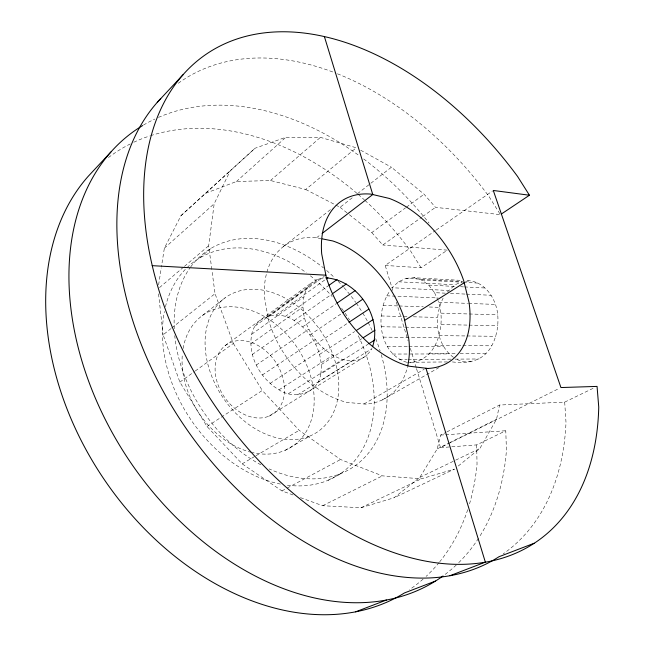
<?xml version="1.0" encoding="UTF-8"?>
<svg xmlns="http://www.w3.org/2000/svg" width="645" height="645" viewBox="0 0 645 645"><rect width="100%" height="100%" fill="white"/><g stroke="black" fill="none" stroke-linecap="round" stroke-linejoin="round"><path stroke-width="0.48" stroke-dasharray="3.23 2.42" d="M320.758 374.052C323.919 352.928 311.849 331.683 294.185 320.557C279.551 310.172 255.484 314.962 251.711 334.247C247.511 356.169 260.33 378.671 278.971 389.838C294.104 400.094 318.058 393.611 320.758 374.052L367.964 344.285M317.848 382.38L371.988 348.598C354.75 376.632 318.332 350.864 308.907 329.127C298.933 311.801 299.836 278.205 326.056 277.89M211.826 269.497L208.674 245.753L214.188 203.731L230.346 170.619L255.073 148.237L285.928 137.232L320.436 137.369L356.282 147.778L305.714 189.485L270.497 180.519L236.425 181.519L205.763 193.21L180.947 215.696L164.354 248.196L161.403 267.046M158.614 284.913L161.25 268.046M406.737 362.297C378.301 353.363 374.552 312.857 389.878 290.976M453.508 357.378C435.504 344.196 433.577 317.066 443.115 298.159M447.445 361.942L407.729 362.288C437.624 363.482 446.743 323.121 437.995 300.514M452.379 361.942C468.681 363.707 483.419 361.2 491.74 345.801C496.779 336.303 498.65 325.507 497.738 314.833C496.207 298.095 484.016 279.849 465.537 280.639M458.272 466.021L479.888 448.485L496.521 419.258L499.561 405.028L564.697 402.125L594.351 387.709M300.441 497.642L322.677 505.72L360.974 507.76L394.006 497.779L419.806 477.421L437.221 448.88L440.672 435.061L446.026 432.327M447.38 292L455.08 284.776L462.594 281.502L406.052 278.358L398.586 281.792L391.999 287.751L448.444 290.46M180.947 215.696L230.346 170.619M205.763 193.21L255.073 148.237M236.425 181.519L285.928 137.232M164.354 248.196L214.188 203.731M270.497 180.519L320.436 137.369M159.508 287.597L183.712 266.998M184.47 266.353L208.674 245.753M199.563 258.056L211.036 248.349M293.032 494.949L281.921 490.91L242.149 463.844L207.021 426.498L179.866 382.114L163.12 334.811L170.99 328.579M171.772 327.95L215.035 293.677L211.947 270.424M283.437 246.535L332.417 208.077M305.714 189.485L340.06 207.295L352.702 197.426M357.443 193.726L370.085 183.865M370.875 183.253L391.418 167.224L424.096 194.226L435.512 207.343L499.448 214.543M202.441 315.502L225.194 297.78M316.542 237.739L320.5 234.691M349.34 214.688L371.786 232.571L405.584 207.795M406.39 207.206L424.096 194.226M225.234 345.559L312.244 282.292M267.812 316.082L319.46 278.608M255.106 326.015L306.81 288.541M267.949 317.155L324.258 276.366M179.866 382.114L194.451 371.568M195.258 370.988L233.353 343.446L215.035 293.677M276.197 314.962L326.322 278.85M251.711 334.247L303.577 296.974M371.786 232.571L382.775 245.003L421.717 217.188M422.531 216.615L435.512 207.343M285.179 316.502L328.176 285.88M250.728 343.978L302.819 307.036M294.185 320.557L331.667 294.257M252.235 354.524L304.625 318.017M392.805 290.5L385.202 265.434L435.351 230.652M436.181 230.08L492.49 191.025M302.626 326.838L336.214 303.682M256.178 365.126L308.907 329.127M309.979 334.916L341.294 313.736M385.202 265.434L421.072 267.756L447.372 250.155L382.775 245.003M262.265 375.019L315.357 339.544M315.776 344.293L348.115 322.847M270.053 383.461L323.5 348.502M207.021 426.498L262.289 390.467L299.183 430.336L340.512 459.514L382.412 475.865L421.346 478.808L454.475 469.1L394.006 497.779M319.662 354.363L354.702 331.562M278.971 389.838L332.739 355.355M321.363 364.498L361.635 338.746M288.363 393.716L342.382 359.612M297.547 394.845L351.735 361.007M268.699 416.259A41.764 31.033 56.1 0 0 265.603 350.775A41.764 31.033 56.1 0 0 215.14 370.811A41.764 31.033 56.1 0 0 268.699 416.259L367.037 355.25M242.149 463.844L255.114 456.233M255.976 455.725L299.183 430.336M363.998 403.972L424.225 369.254M285.267 450.258L310.269 435.867A81.423 59.138 56.1 0 0 300.231 308.358A81.423 59.138 56.1 0 0 205.32 349.066A81.423 59.138 56.1 0 0 310.269 435.867M382.251 399.948L439.035 367.561M281.921 490.91L286.356 488.531M287.243 488.055L340.512 459.514M328.079 480.283L341.407 473.333M446.921 431.876L499.561 405.028M322.677 505.72L382.412 475.865M437.221 448.88L448.896 443.042M449.799 442.591L496.521 419.258M416.509 368.593L440.503 447.646L447.541 444.131M448.42 443.696L559.126 388.443M440.503 447.646L476.687 444.897L505.777 430.755L506.43 450.347A270.819 191.218 56.1 0 1 479.041 537.479M419.806 477.421L454.773 460.578M455.676 460.143L479.888 448.485M360.974 507.76L421.346 478.808M406.052 278.358L413.921 277.721L461.57 280.414M465.561 281.284L470.503 280.922M440.672 435.061L444.655 434.794M445.655 434.73L505.777 430.755M399.207 359.475L407.14 359.426M408.132 359.418L451.153 359.152M455.128 359.128L479.001 358.975M471.261 361.781L463.328 361.805L455.749 359.112M429.28 353.645L456.144 353.589M460.127 353.581L485.991 353.533M392.515 354.049L449.017 353.92M387.097 346.43L407.89 346.502M408.882 346.502L443.542 346.623M435.004 345.559L461.876 345.672M462.876 345.68L491.74 345.801M383.267 337.117L439.672 337.714M439.051 335.618L465.932 335.948M466.924 335.956L495.795 336.311M381.251 326.741L404.407 327.16M405.415 327.184L437.641 327.773M441.107 324.54L467.988 325.104M468.979 325.128L497.851 325.725M381.163 315.945L408.35 316.663M413.381 316.792L437.552 317.437M441.011 313.139L497.738 314.833M383.017 305.416L398.126 305.932M399.134 305.964L423.297 306.794M429.344 307.004L439.414 307.351M438.761 302.255L467.617 303.36M468.617 303.4L495.481 304.432M386.702 295.805L438.165 297.958M413.921 277.721L421.645 280.003L428.699 285.09L434.553 292.677L445.493 293.177M450.468 293.402L465.384 294.088M466.383 294.136L491.248 295.273M428.699 285.09L455.539 286.469M460.514 286.727L463.489 286.88M464.489 286.928L485.363 288.001M398.586 281.792L455.08 284.776M421.645 280.003L462.384 282.244M463.376 282.3L478.276 283.123M321.339 238.69L314.776 237.384A91.525 62.122 56.1 0 0 264.418 296.797L268.328 319.348A91.525 62.122 56.1 0 0 347.042 402.407L365.788 404.133A91.525 62.122 56.1 0 0 407.471 366.924M360.676 150.212L391.418 167.224M340.06 207.295L348.566 214.076M499.899 213.817L488.854 196.306A285.977 190.606 56.1 0 0 336.892 73.57M421.072 267.756L410.333 250.583A263.41 191.089 56.1 0 0 365.078 200.506M233.353 343.446L262.289 390.467M434.553 292.677L437.616 299.643M396.32 302.07L408.027 340.633M410.365 348.348L416.219 367.626M158.549 293.87L163.12 334.811M564.697 402.125L566.004 422.386A285.977 190.606 56.1 0 1 503.156 553.926M476.687 444.897L477.034 464.142A263.41 191.089 56.1 0 1 469.197 504.962M183.091 348.51A79.408 59.066 56.1 0 1 254.517 311.688A79.408 59.066 56.1 0 1 314.171 401.383A79.408 59.066 56.1 0 1 252.284 452.548M251.357 452.33A79.408 59.066 56.1 0 1 182.333 354.315M178.27 83.27A285.977 190.606 56.1 0 1 335.948 73.199M381.26 354.686A130.459 93.751 56.1 0 1 269.11 468.891M260.846 464.787A130.459 93.751 56.1 0 1 174.763 335.714M174.247 328.74A130.459 93.751 56.1 0 1 190.106 267.731M190.662 266.957A130.459 93.751 56.1 0 1 323.548 267.949M326.604 270.489A130.459 93.751 56.1 0 1 333.989 277.165M338.133 281.276A130.459 93.751 56.1 0 1 343.471 287.001M344.124 287.735A130.459 93.751 56.1 0 1 355.726 302.392M356.29 303.19A130.459 93.751 56.1 0 1 362.256 312.236M362.772 313.075A130.459 93.751 56.1 0 1 367.69 321.661M368.15 322.524A130.459 93.751 56.1 0 1 372.915 332.223M375.696 338.69A130.459 93.751 56.1 0 1 380.115 350.912M358.273 335.763A128.798 93.718 56.1 0 1 285.404 484.935M280.43 484.072A128.798 93.718 56.1 0 1 164.419 311.519M165.459 306.738A128.798 93.718 56.1 0 1 186.3 268.385M187.018 267.675A128.798 93.718 56.1 0 1 306.327 272.746M310.334 275.802A128.798 93.718 56.1 0 1 332.199 296.571M341.656 308.318A128.798 93.718 56.1 0 1 343.414 310.737M345.131 313.188A128.798 93.718 56.1 0 1 349.534 319.928M143.504 125.049A270.819 191.218 56.1 0 1 154.8 119.059M158.436 117.414A270.819 191.218 56.1 0 1 359.7 156.017M363.667 158.952A270.819 191.218 56.1 0 1 429.078 223.106M478.509 538.309A270.819 191.218 56.1 0 1 456.999 564.335M456.265 565.028A270.819 191.218 56.1 0 1 443.849 575.372M108.424 157.557A263.41 191.089 56.1 0 1 130.234 143.972M133.805 142.239A263.41 191.089 56.1 0 1 149.608 135.982M150.567 135.676A263.41 191.089 56.1 0 1 357.467 193.79M358.241 194.451A263.41 191.089 56.1 0 1 364.328 199.829M467.706 509.695A263.41 191.089 56.1 0 1 439.729 561.771M439.1 562.545A263.41 191.089 56.1 0 1 426.087 576.404M423.096 579.113A263.41 191.089 56.1 0 1 409.543 589.635"/><path stroke-width="0.97" d="M372.592 346.696C382.412 316.921 357.314 279.777 326.056 277.89M110.924 151.978L88.317 176.198A263.41 191.089 56.1 0 0 115.374 495.038A263.41 191.089 56.1 0 0 404.471 592.932L435.504 581.048M157.259 102.353L183.027 74.755M322.081 233.482L372.77 194.54L324.427 36.701M326.322 278.85L327.942 277.681M328.99 285.3L337.101 279.527M332.481 293.685L346.333 283.969M337.037 303.118L355.056 290.685M342.938 312.623L362.724 299.248M501.254 214.1L529.448 195.233L517.572 176.456A294.402 189.759 56.1 0 0 168.643 94.38A294.402 189.759 56.1 0 0 315.171 510.598A294.402 189.759 56.1 0 0 598.745 407.019L597.052 386.403L560.932 387.548L493.296 190.469L529.448 195.233M348.945 322.298L368.851 309.1M356.371 330.482L373.052 319.622M363.312 337.674L375.059 330.159M404.649 320.363L464.223 282.76M368.811 343.753L374.713 340.036M534.213 543.235L498.98 556.732A285.977 190.606 56.1 0 1 194.177 439.737A285.977 190.606 56.1 0 1 160.734 98.58M355.548 611.855L386.476 600.011M449.984 575.695L485.354 562.15L425.974 368.247M152.18 265.667L325.894 275.181M322.298 238.876L332.844 240.972A91.525 62.122 56.1 0 1 404.205 318.38L408.793 339.077A91.525 62.122 56.1 0 1 407.696 365.933M443.034 575.969A270.819 191.218 56.1 0 1 128.565 459.466A270.819 191.218 56.1 0 1 142.658 125.549M427.788 368.464L408.761 366.158A96.774 61.509 56 0 1 326.338 277.479L321.71 253.928A96.774 61.509 56 0 1 370.972 194.121L389.346 198.45A96.774 61.509 56 0 1 463.715 280.696L469.012 302.223A96.774 61.509 56 0 1 427.788 368.464"/></g></svg>
